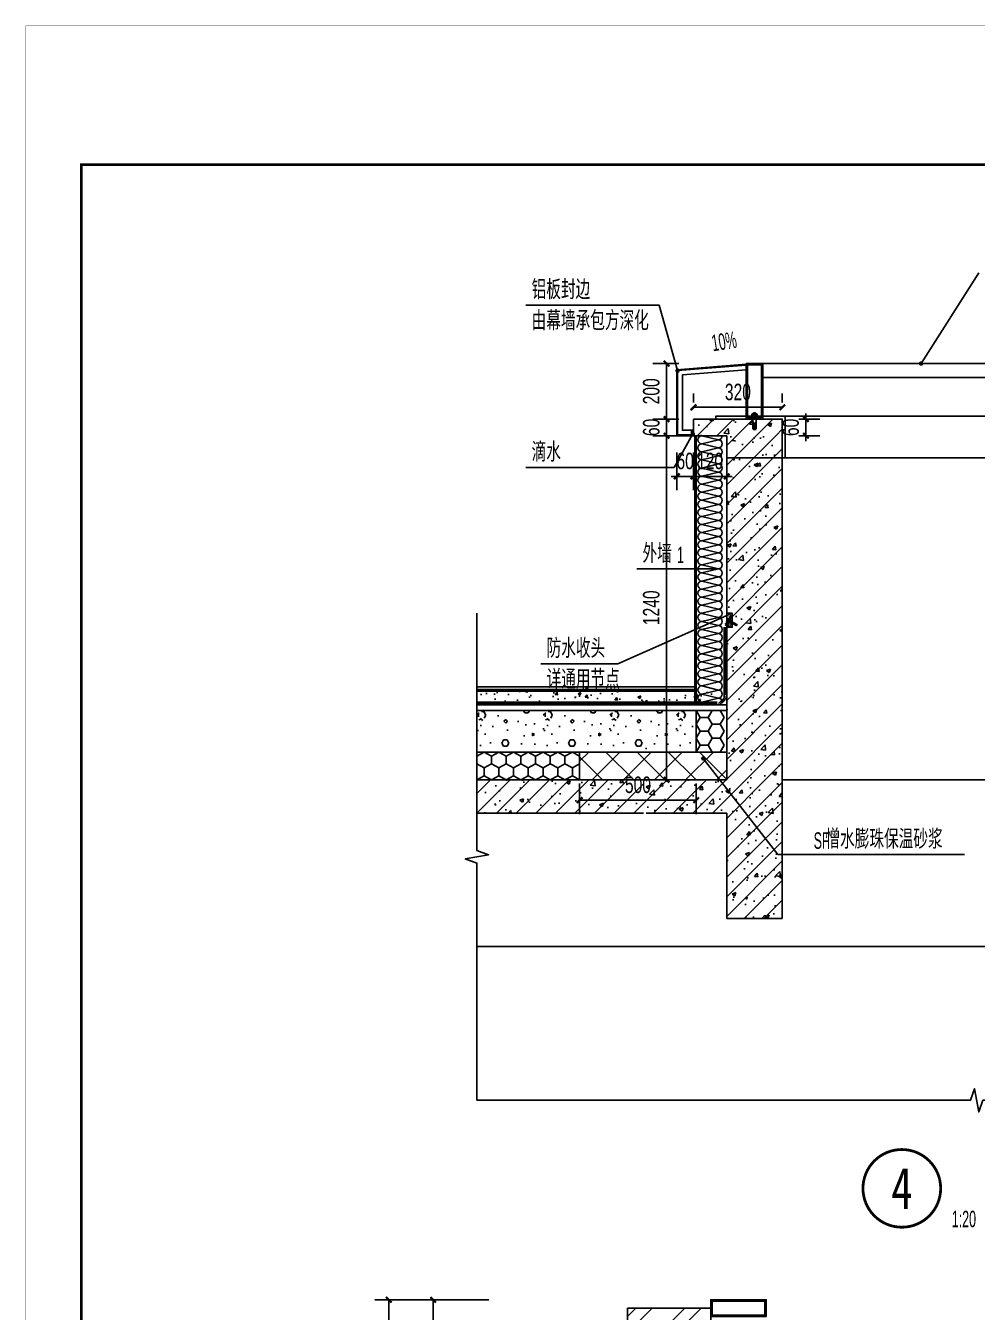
# Model space of a CAD drawing. Extents: x 57342 to 87103, y 19822 to 43940.
# Drawn here: x 57342 to 60770, y 39067 to 43702 of the extents above; entities that cross this region are included whole.
import ezdxf
from ezdxf.enums import TextEntityAlignment as Align

# ---------------------------------------------------------------- set-up
doc = ezdxf.new("R2010")
doc.units = 0
doc.header["$LTSCALE"] = 1000
doc.header["$MEASUREMENT"] = 0
doc.linetypes.add('DASH', pattern=[0.35, 0.25, -0.1])
for name, color, linetype in [('00-图签', 7, 'Continuous'), ('01-标注_尺寸', 124, 'Continuous'), ('01-标注_符号', 200, 'Continuous'), ('02-TEXT_标注', 130, 'Continuous'), ('05-填充_156', 156, 'Continuous'), ('05-填充_天正', 26, 'Continuous'), ('A-C_窗', 140, 'Continuous'), ('A-D-金属剖线', 200, 'Continuous'), ('A-D_龙骨', 152, 'Continuous'), ('A-O_屋面', 201, 'Continuous'), ('A-O_防水层', 222, 'Continuous'), ('A-SUR_保温', 222, 'Continuous'), ('A-SUR_看线', 231, 'Continuous'), ('A-TECH_结构', 21, 'Continuous'), ('A_STR-砼墙', 51, 'Continuous'), ('A_STR-砼柱', 51, 'Continuous'), ('构造物', 145, 'Continuous'), ('钢龙骨', 173, 'Continuous')]:
    doc.layers.add(name, color=color, linetype=linetype)
doc.styles.add('_TCH_DIM', font='ros.shx', dxfattribs={"width": 0.8, "bigfont": 'jd.shx'})
doc.styles.add('_TCH_DIM_T3', font='ros.shx', dxfattribs={"width": 0.705882, "bigfont": 'jd.shx'})
doc.styles.add('_TCH_LABEL', font='STXIHEI_0.TTF', dxfattribs={"width": 0.75})
doc.dimstyles.new('_TCH_ARCH&&20', dxfattribs={"dimtxt": 59.5, "dimasz": 20, "dimexe": 50, "dimexo": 60, "dimgap": 25.25, "dimtad": 1, "dimdec": 0, "dimzin": 0, "dimdsep": 46, "dimtxsty": '_TCH_DIM_T3', "dimblk": 'ARCHTICK', "dimcen": 0.09, "dimclrt": 7, "dimazin": 2, "dimtfac": 1, "dimtdec": 0, "dimtix": 1, "dimtmove": 2, "dimatfit": 3, "dimfxl": 0, "dimtolj": 1, "dimtzin": 0, "dimarcsym": 0})
pattern_1 = [(45, (0, 0), (-35.35534, 35.35534), []), (50, (0, 0), (143.45204, -12.55043), [15, -165]), (355, (0, 0), (-27.75027, 150.43843), [12, -132]), (100.4514, (11.95, -1.05), (115.70188, 137.8879), [12.74804, -140.22842]), (46.1842, (0, 40), (213.4482, -33.1038), [22.5, -247.5]), (96.6356, (17.79, 37.24), (186.93254, 194.8236), [19.12206, -210.3426]), (351.1842, (0, 40), (186.9324, 194.8237), [18, -198]), (21, (20, 30), (119.38141, -80.52378), [15, -165]), (326, (20, 30), (48.66307, 145.03), [12, -132]), (71.4514, (29.95, 23.29), (168.04453, 64.5061), [12.74804, -140.22842]), (37.5, (0, 0), (2.43197, 66.57877), [0, -130.4, 0, -134, 0, -132.5]), (7.5, (0, 0), (52.61391, 78.88234), [0, -76.4, 0, -127.4, 0, -50.5]), (327.5, (-44.6, 0), (106.764487, -4.510974), [0, -50, 0, -156, 0, -207]), (317.5, (-64.6, 0), (116.63723, 20.021), [0, -65, 0, -103.6, 0, -147])]

# ---------------------------------------------------------------- blocks, each defined once
blk = doc.blocks.new('kyuhtr')
for points in [[(0, -30), (200, -30), (200, 30), (0, 30)], [(5, -25), (195, -25), (195, 25), (5, 25)]]:
    blk.add_lwpolyline(points, close=True)
blk = doc.blocks.new('*U24')
at = {"layer": '05-填充_156'}
h = blk.add_hatch(dxfattribs=at)
h.set_pattern_fill('金属', color=256, scale=50)
h.set_pattern_definition([(45, (-3e-10, 7649.96), (-88.3883, 88.3883), []), (45, (58.93, 7649.96), (-88.3883, 88.3883), [])])
h.paths.add_polyline_path([(-300, 7150), (0, 7150), (0, 0), (-300, 0)])
at = {"layer": 'A-SUR_看线', "color": 8}
blk.add_lwpolyline([(-300, 7150), (0, 7150), (0, 0), (-300, 0)], close=True, dxfattribs=at)
blk = doc.blocks.new('图框-A1+1-4')
for points, const_width in [([(0, 0), (1051, 0), (1051, 594), (0, 594)], 0.05), ([(976, 584), (25, 584), (25, 10), (976, 10)], 0.5)]:
    blk.add_lwpolyline(points, close=True, dxfattribs=dict(const_width=const_width))
blk = doc.blocks.new('fdsgfd')
at = {"layer": '构造物', "linetype": 'DASH', "ltscale": 0.2}
for p, q in [((-7.9, 1.4), (-11.9, 1.4)), ((-11.9, 1.4), (-11.9, 0)), ((-11.9, 0), (-3.5, 0)), ((-9.2, 8.1), (-9.2, 3.7)), ((-6.8, 2.8), (-7.9, 2.8)), ((-7.9, 2.8), (-7.9, 1.4)), ((7.9, 1.4), (-7.9, 1.4)), ((-3.7, 9), (-7, 9)), ((-6.8, 2.8), (6.8, 2.8)), ((6, 0), (-6, 0)), ((-6, 0), (-6, -45)), ((-4.6, 8.2), (-4.6, 3.6)), ((-3.7, 13), (-4, 12.3)), ((4, 11.7), (-4, 12.3)), ((-4, 12.3), (-3.4, 10.9)), ((-3.4, 10.9), (-4, 9.7)), ((4, 9), (-4, 9.7)), ((-4, 9.7), (-3.7, 9)), ((3.4, 13), (-3.7, 13)), ((4, 9), (-3.7, 9)), ((-3.4, 10.9), (3.4, 10.4)), ((4, 11.7), (3.4, 13)), ((3.4, 10.4), (4, 11.7)), ((4, 9), (3.4, 10.4)), ((3.5, 0), (11.9, 0)), ((7, 9), (4, 9)), ((4.6, 8.2), (4.6, 3.6)), ((6, -45), (6, 0)), ((7.9, 2.8), (6.8, 2.8)), ((7.9, 1.4), (7.9, 2.8)), ((11.9, 1.4), (7.9, 1.4)), ((9.2, 3.7), (9.2, 8.1)), ((11.9, 0), (11.9, 1.4)), ((-6, -45), (-4, -45)), ((-4, -45), (-5.3, -48)), ((5.3, -48), (4, -45)), ((4, -45), (6, -45)), ((-5.3, -48), (5.3, -48))]:
    blk.add_line(p, q, dxfattribs=at)
for points in [[(-6.8, 9, -0.219294), (-4.6, 8.2, -0.173205), (4.6, 8.2, -0.102242), (6.8, 9)], [(-6.8, 2.8, 0.219294), (-4.6, 3.6, 0.173205), (4.6, 3.6, 0.102242), (6.8, 2.8)]]:
    blk.add_lwpolyline(points, format="xyb", dxfattribs=at)
blk.add_lwpolyline([(-4, -45), (-4, -22.3), (-2.7, -22.3), (-2.7, -45), (2.7, -45), (2.7, -22.3), (4, -22.3), (4, -45)], dxfattribs=at)
for centre, radius, start, end in [((-7.1, 6.1), 2.86, 86.7154, 137.7444), ((-6.8, 6.4), 3.56, 227.5084, 271.3321), ((6.9, 6.2), 3.43, 267.786, 313.3734), ((7, 5.8), 3.15, 44.7477, 90.8069)]:
    blk.add_arc(centre, radius, start, end, dxfattribs=at)
blk = doc.blocks.new('dsafdsg')
for p, q in [((-2.4, -1.8), (-4, 4)), ((-4, 4), (6.3, -6.1)), ((0.5, -4.6), (6.3, -6.1))]:
    blk.add_line(p, q)
for points in [[(-10.7, 8.9), (-10.6, 4.8), (7.3, -12.6), (11.2, -12.3)], [(-9.7, 8.9), (-9.6, 5.2), (-4.9, 0.6)], [(-26.5, -29.5), (-26.6, -26.7), (-2.4, -1.8), (0.5, -4.6), (-23.7, -29.5), (-26.5, -29.5)], [(-4.2, -0.1), (2.3, -6.3)], [(3, -7), (7.7, -11.6), (11.2, -11.3)]]:
    blk.add_lwpolyline(points)
for centre, start, end in [((-10.2, 8.9), 0.813, 180.813), ((-4.5, 0.3), 315.813, 135.813), ((2.7, -6.7), 315.813, 135.813), ((11.2, -11.8), 270.813, 90.813)]:
    blk.add_arc(centre, 0.5, start, end)
blk = doc.blocks.new('_ArchTick')
at = {"color": 0, "linetype": 'ByBlock', "const_width": 0.4}
blk.add_lwpolyline([(-0.5, -0.5), (0.5, 0.5)], dxfattribs=at)
blk = doc.blocks.new('*D107')
at = {"layer": '01-标注_尺寸', "color": 0, "lineweight": -2, "transparency": 16777216}
for p, q in [((59010, 39111.6), (58759.4, 39111.6)), ((58809.4, 38011.6), (58809.4, 39111.6)), ((59010, 38011.6), (58759.4, 38011.6))]:
    blk.add_line(p, q, dxfattribs=at)
at = {"layer": 'Defpoints', "color": 0, "transparency": 16777216}
for p in [(58809.4, 39111.6), (59070, 39111.6), (59070, 38011.6)]:
    blk.add_point(p, dxfattribs=at)
at = {"layer": '01-标注_尺寸', "color": 0, "lineweight": -2, "transparency": 16777216, "xscale": 20, "yscale": 20, "zscale": 20}
for p, rotation in [((58809.4, 39111.6), 90), ((58809.4, 38011.6), 270)]:
    blk.add_blockref('_ArchTick', p, dxfattribs=dict(at, rotation=rotation))
at = {"layer": '01-标注_尺寸', "color": 7, "transparency": 16777216, "insert": (58754.4, 38561.6), "char_height": 59.5, "attachment_point": 5, "rotation": 90, "style": '_TCH_DIM_T3'}
blk.add_mtext('\\A1;1100', dxfattribs=at)
blk = doc.blocks.new('*D113')
at = {"layer": '01-标注_尺寸', "color": 0, "lineweight": -2, "transparency": 16777216}
for p, q in [((58850, 39111.6), (58599.4, 39111.6)), ((58649.4, 37481.6), (58649.4, 39111.6)), ((58850, 37481.6), (58599.4, 37481.6))]:
    blk.add_line(p, q, dxfattribs=at)
at = {"layer": 'Defpoints', "color": 0, "transparency": 16777216}
for p in [(58649.4, 39111.6), (58910, 39111.6), (58910, 37481.6)]:
    blk.add_point(p, dxfattribs=at)
at = {"layer": '01-标注_尺寸', "color": 0, "lineweight": -2, "transparency": 16777216, "xscale": 20, "yscale": 20, "zscale": 20}
for p, rotation in [((58649.4, 39111.6), 90), ((58649.4, 37481.6), 270)]:
    blk.add_blockref('_ArchTick', p, dxfattribs=dict(at, rotation=rotation))
at = {"layer": '01-标注_尺寸', "color": 7, "transparency": 16777216, "insert": (58594.4, 38296.6), "char_height": 59.5, "attachment_point": 5, "rotation": 90, "style": '_TCH_DIM_T3'}
blk.add_mtext('\\A1;1630', dxfattribs=at)
blk = doc.blocks.new('$LinePat$防水层2')
at = {"color": 0}
blk.add_line((0, 0), (600, 0), dxfattribs=at)
blk.add_solid([(150, 0), (450, 0), (150, -100), (450, -100)], dxfattribs=at)
blk = doc.blocks.new('$LinePat$岩棉板')
at = {"color": 0}
for p, q in [((0, -17), (12, -67)), ((12, -67), (24, -17))]:
    blk.add_line(p, q, dxfattribs=at)
for centre, start, end in [((12, -17), 0, 180), ((0, -67), 270, 0), ((24, -67), 180, 270)]:
    blk.add_arc(centre, 12, start, end, dxfattribs=at)
at = {"layer": 'Defpoints'}
blk.add_point((0, 0.1), dxfattribs=at)
at = {"layer": 'Defpoints', "color": 0}
blk.add_point((24, -84), dxfattribs=at)
blk = doc.blocks.new('*D221')
at = {"layer": '01-标注_尺寸', "color": 0, "lineweight": -2, "transparency": 16777216}
for p, q in [((59687.3, 42164.8), (59687.3, 42028.4)), ((59747.3, 42164.8), (59747.3, 42028.4)), ((59687.3, 42078.4), (59667.3, 42078.4)), ((59687.3, 42078.4), (59747.3, 42078.4)), ((59747.3, 42078.4), (59767.3, 42078.4))]:
    blk.add_line(p, q, dxfattribs=at)
at = {"layer": 'Defpoints', "color": 0, "transparency": 16777216}
for p in [(59687.3, 42224.8), (59747.3, 42224.8), (59747.3, 42078.4)]:
    blk.add_point(p, dxfattribs=at)
at = {"layer": '01-标注_尺寸', "color": 0, "lineweight": -2, "transparency": 16777216, "xscale": 20, "yscale": 20, "zscale": 20}
blk.add_blockref('_ArchTick', (59687.3, 42078.4), dxfattribs=at)
at = {"layer": '01-标注_尺寸', "color": 0, "lineweight": -2, "transparency": 16777216, "xscale": 20, "yscale": 20, "zscale": 20, "rotation": 180}
blk.add_blockref('_ArchTick', (59747.3, 42078.4), dxfattribs=at)
at = {"layer": '01-标注_尺寸', "color": 7, "transparency": 16777216, "insert": (59717.3, 42133.4), "char_height": 59.5, "attachment_point": 5, "style": '_TCH_DIM_T3'}
blk.add_mtext('\\A1;60', dxfattribs=at)
blk = doc.blocks.new('*D222')
at = {"layer": '01-标注_尺寸', "color": 0, "lineweight": -2, "transparency": 16777216}
for p, q in [((59747.3, 42164.8), (59747.3, 42028.4)), ((59867.3, 42164.8), (59867.3, 42028.4)), ((59747.3, 42078.4), (59727.3, 42078.4)), ((59747.3, 42078.4), (59867.3, 42078.4)), ((59867.3, 42078.4), (59887.3, 42078.4))]:
    blk.add_line(p, q, dxfattribs=at)
at = {"layer": 'Defpoints', "color": 0, "transparency": 16777216}
for p in [(59747.3, 42224.8), (59867.3, 42224.8), (59867.3, 42078.4)]:
    blk.add_point(p, dxfattribs=at)
at = {"layer": '01-标注_尺寸', "color": 0, "lineweight": -2, "transparency": 16777216, "xscale": 20, "yscale": 20, "zscale": 20}
blk.add_blockref('_ArchTick', (59747.3, 42078.4), dxfattribs=at)
at = {"layer": '01-标注_尺寸', "color": 0, "lineweight": -2, "transparency": 16777216, "xscale": 20, "yscale": 20, "zscale": 20, "rotation": 180}
blk.add_blockref('_ArchTick', (59867.3, 42078.4), dxfattribs=at)
at = {"layer": '01-标注_尺寸', "color": 7, "transparency": 16777216, "insert": (59807.3, 42133.4), "char_height": 59.5, "attachment_point": 5, "style": '_TCH_DIM_T3'}
blk.add_mtext('\\A1;120', dxfattribs=at)
blk = doc.blocks.new('*D223')
at = {"layer": '01-标注_尺寸', "color": 0, "lineweight": -2, "transparency": 16777216}
for p, q in [((59694.5, 42484.8), (59600.5, 42484.8)), ((59650.5, 42284.8), (59650.5, 42484.8)), ((59694.5, 42284.8), (59600.5, 42284.8))]:
    blk.add_line(p, q, dxfattribs=at)
at = {"layer": 'Defpoints', "color": 0, "transparency": 16777216}
for p in [(59650.5, 42484.8), (59754.5, 42484.8), (59754.5, 42284.8)]:
    blk.add_point(p, dxfattribs=at)
at = {"layer": '01-标注_尺寸', "color": 0, "lineweight": -2, "transparency": 16777216, "xscale": 20, "yscale": 20, "zscale": 20}
for p, rotation in [((59650.5, 42484.8), 90), ((59650.5, 42284.8), 270)]:
    blk.add_blockref('_ArchTick', p, dxfattribs=dict(at, rotation=rotation))
at = {"layer": '01-标注_尺寸', "color": 7, "transparency": 16777216, "insert": (59595.5, 42384.8), "char_height": 59.5, "attachment_point": 5, "rotation": 90, "style": '_TCH_DIM_T3'}
blk.add_mtext('\\A1;200', dxfattribs=at)
blk = doc.blocks.new('*D224')
at = {"layer": '01-标注_尺寸', "color": 0, "lineweight": -2, "transparency": 16777216}
for p, q in [((59694.5, 42284.8), (59600.5, 42284.8)), ((59650.5, 42284.8), (59650.5, 42304.8)), ((59650.5, 42224.8), (59650.5, 42284.8)), ((59694.5, 42224.8), (59600.5, 42224.8)), ((59650.5, 42224.8), (59650.5, 42204.8))]:
    blk.add_line(p, q, dxfattribs=at)
at = {"layer": 'Defpoints', "color": 0, "transparency": 16777216}
for p in [(59650.5, 42284.8), (59754.5, 42284.8), (59754.5, 42224.8)]:
    blk.add_point(p, dxfattribs=at)
at = {"layer": '01-标注_尺寸', "color": 0, "lineweight": -2, "transparency": 16777216, "xscale": 20, "yscale": 20, "zscale": 20}
for p, rotation in [((59650.5, 42284.8), 270), ((59650.5, 42224.8), 90)]:
    blk.add_blockref('_ArchTick', p, dxfattribs=dict(at, rotation=rotation))
at = {"layer": '01-标注_尺寸', "color": 7, "transparency": 16777216, "insert": (59595.5, 42254.8), "char_height": 59.5, "attachment_point": 5, "rotation": 90, "style": '_TCH_DIM_T3'}
blk.add_mtext('\\A1;60', dxfattribs=at)
blk = doc.blocks.new('*D225')
at = {"layer": '01-标注_尺寸', "color": 0, "lineweight": -2, "transparency": 16777216}
for p, q in [((59694.5, 42224.8), (59600.5, 42224.8)), ((59650.5, 40985), (59650.5, 42224.8)), ((59694.5, 40985), (59600.5, 40985))]:
    blk.add_line(p, q, dxfattribs=at)
at = {"layer": 'Defpoints', "color": 0, "transparency": 16777216}
for p in [(59650.5, 42224.8), (59754.5, 42224.8), (59754.5, 40985)]:
    blk.add_point(p, dxfattribs=at)
at = {"layer": '01-标注_尺寸', "color": 0, "lineweight": -2, "transparency": 16777216, "xscale": 20, "yscale": 20, "zscale": 20}
for p, rotation in [((59650.5, 42224.8), 90), ((59650.5, 40985), 270)]:
    blk.add_blockref('_ArchTick', p, dxfattribs=dict(at, rotation=rotation))
at = {"layer": '01-标注_尺寸', "color": 7, "transparency": 16777216, "insert": (59595.5, 41604.9), "char_height": 59.5, "attachment_point": 5, "rotation": 90, "style": '_TCH_DIM_T3'}
blk.add_mtext('\\A1;1240', dxfattribs=at)
blk = doc.blocks.new('$LinePat$聚苯板')
at = {"color": 0}
for p, q in [((14.8, -8.6), (0, 0)), ((29.7, 0), (14.8, -8.6)), ((14.8, -25.7), (0, -34.3)), ((14.8, -8.6), (14.8, -25.7)), ((29.7, -34.3), (14.8, -25.7)), ((0, -34.3), (0, -51.4)), ((0, -51.4), (14.8, -60)), ((14.8, -60), (29.7, -51.4))]:
    blk.add_line(p, q, dxfattribs=at)
blk = doc.blocks.new('*D226')
at = {"layer": '01-标注_尺寸', "color": 0, "lineweight": -2, "transparency": 16777216}
for p, q in [((60127.3, 42284.8), (60202.6, 42284.8)), ((60152.6, 42284.8), (60152.6, 42304.8)), ((60152.6, 42224.8), (60152.6, 42284.8)), ((60127.3, 42224.8), (60202.6, 42224.8)), ((60152.6, 42224.8), (60152.6, 42204.8))]:
    blk.add_line(p, q, dxfattribs=at)
at = {"layer": 'Defpoints', "color": 0, "transparency": 16777216}
for p in [(60067.3, 42284.8), (60152.6, 42284.8), (60067.3, 42224.8)]:
    blk.add_point(p, dxfattribs=at)
at = {"layer": '01-标注_尺寸', "color": 0, "lineweight": -2, "transparency": 16777216, "xscale": 20, "yscale": 20, "zscale": 20}
for p, rotation in [((60152.6, 42284.8), 270), ((60152.6, 42224.8), 90)]:
    blk.add_blockref('_ArchTick', p, dxfattribs=dict(at, rotation=rotation))
at = {"layer": '01-标注_尺寸', "color": 7, "transparency": 16777216, "insert": (60097.6, 42254.8), "char_height": 59.5, "attachment_point": 5, "rotation": 90, "style": '_TCH_DIM_T3'}
blk.add_mtext('\\A1;60', dxfattribs=at)
blk = doc.blocks.new('*D227')
at = {"layer": '01-标注_尺寸', "color": 0, "lineweight": -2, "transparency": 16777216}
for p, q in [((59747.3, 42344.8), (59747.3, 42377.2)), ((60067.3, 42344.8), (60067.3, 42377.2)), ((59747.3, 42327.2), (60067.3, 42327.2))]:
    blk.add_line(p, q, dxfattribs=at)
at = {"layer": 'Defpoints', "color": 0, "transparency": 16777216}
for p in [(60067.3, 42327.2), (59747.3, 42284.8), (60067.3, 42284.8)]:
    blk.add_point(p, dxfattribs=at)
at = {"layer": '01-标注_尺寸', "color": 0, "lineweight": -2, "transparency": 16777216, "xscale": 20, "yscale": 20, "zscale": 20, "rotation": 180}
blk.add_blockref('_ArchTick', (59747.3, 42327.2), dxfattribs=at)
at = {"layer": '01-标注_尺寸', "color": 0, "lineweight": -2, "transparency": 16777216, "xscale": 20, "yscale": 20, "zscale": 20}
blk.add_blockref('_ArchTick', (60067.3, 42327.2), dxfattribs=at)
at = {"layer": '01-标注_尺寸', "color": 7, "transparency": 16777216, "insert": (59907.3, 42382.2), "char_height": 59.5, "attachment_point": 5, "style": '_TCH_DIM_T3'}
blk.add_mtext('\\A1;320', dxfattribs=at)
blk = doc.blocks.new('*D246')
at = {"layer": '01-标注_尺寸', "color": 0, "lineweight": -2, "transparency": 16777216}
for p, q in [((59337.3, 40971.7), (59337.3, 40861.7)), ((59757.3, 40971.7), (59757.3, 40861.7)), ((59337.3, 40911.7), (59757.3, 40911.7))]:
    blk.add_line(p, q, dxfattribs=at)
at = {"layer": 'Defpoints', "color": 0, "transparency": 16777216}
for p in [(59337.3, 41031.7), (59757.3, 41031.7), (59757.3, 40911.7)]:
    blk.add_point(p, dxfattribs=at)
at = {"layer": '01-标注_尺寸', "color": 0, "lineweight": -2, "transparency": 16777216, "xscale": 20, "yscale": 20, "zscale": 20, "rotation": 180}
blk.add_blockref('_ArchTick', (59337.3, 40911.7), dxfattribs=at)
at = {"layer": '01-标注_尺寸', "color": 0, "lineweight": -2, "transparency": 16777216, "xscale": 20, "yscale": 20, "zscale": 20}
blk.add_blockref('_ArchTick', (59757.3, 40911.7), dxfattribs=at)
at = {"layer": '01-标注_尺寸', "color": 7, "transparency": 16777216, "insert": (59547.3, 40966.7), "char_height": 59.5, "attachment_point": 5, "style": '_TCH_DIM_T3'}
blk.add_mtext('\\A1;500', dxfattribs=at)

msp = doc.modelspace()

# ---------------------------------------------------------------- hatches: boundary and pattern name
at = {"transparency": 33554641}
h = msp.add_hatch(dxfattribs=at)
h.set_pattern_fill('ANSI37', color=26, scale=50)
h.set_pattern_definition([(45, (63947.27, 23884.994), (-56.1266, 56.1266), []), (135, (63947.27, 23884.994), (-56.1266, -56.1266), [])])
h.paths.add_polyline_path([(59337.3, 40985), (59867.3, 40985), (59867.3, 41085), (59337.3, 41085)])
at = {"layer": '05-填充_天正'}
h = msp.add_hatch(dxfattribs=at)
h.set_pattern_fill('钢筋混凝土', color=256, scale=20, style=0)
h.set_pattern_definition(pattern_1)
h.paths.add_polyline_path([(59747.3, 42224.8), (60067.3, 42224.8), (60067.3, 42284.8), (59747.3, 42284.8)])
h = msp.add_hatch(dxfattribs=at)
h.set_pattern_fill('钢筋混凝土', color=256, scale=20, style=0)
h.set_pattern_definition(pattern_1)
h.paths.add_polyline_path([(59867.3, 40985), (60067.3, 40985), (60067.3, 42224.8), (59867.3, 42224.8)])
at = {"layer": '05-填充_天正', "transparency": 33554641}
h = msp.add_hatch(dxfattribs=at)
h.set_pattern_fill('AR-SAND', color=256)
h.set_pattern_definition([(37.5, (629.6271, -13420.9681), (-0.080001565, 2.447066187), [0, -1.9304, 0, -2.159, 0, -2.06375]), (7.5, (629.627, -13420.968), (2.24761642, 3.5841255), [0, -1.0414, 0, -1.7399, 0, -0.66675]), (327.5, (628.065, -13420.968), (3.95496185, 0.007185923), [0, -0.635, 0, -2.286, 0, -2.9845]), (317.5, (628.065, -13420.968), (3.81778226, 1.11464662), [0, -0.3175, 0, -1.4986, 0, -1.7145])])
h.paths.add_polyline_path([(59887.3, 41575.6), (59887.3, 41535), (59867.3, 41535), (59867.3, 41537)])
at = {"layer": '05-填充_天正'}
h = msp.add_hatch(dxfattribs=at)
h.set_pattern_fill('钢筋混凝土', color=256, scale=20, style=0)
h.set_pattern_definition(pattern_1)
h.paths.add_polyline_path([(58967.3, 40985), (58967.3, 40865), (59567.3, 40865), (59573.9, 40905), (59567.3, 40985)])
h = msp.add_hatch(dxfattribs=at)
h.set_pattern_fill('钢筋混凝土', color=256, scale=20, style=0)
h.set_pattern_definition(pattern_1)
h.paths.add_polyline_path([(59867.3, 40865), (59867.3, 40985), (59577.3, 40985), (59570.6, 40905), (59577.3, 40865)])
h = msp.add_hatch(dxfattribs=at)
h.set_pattern_fill('钢筋混凝土', color=256, scale=20, style=0)
h.set_pattern_definition(pattern_1)
h.paths.add_polyline_path([(60067.3, 40485), (60067.3, 40985), (59867.3, 40985), (59867.3, 40485)])
at = {"layer": 'A-SUR_保温'}
h = msp.add_hatch(dxfattribs=at)
h.set_pattern_fill('混凝土', color=26, scale=15)
h.set_pattern_definition([(50, (-50386.74, 443408.09), (107.589027, -9.41282), [11.25, -123.75]), (355, (-50386.74, 443408.09), (-20.8127, 112.82882), [9, -99]), (100.4514, (-50377.77, 443407.3), (86.776407, 103.415931), [9.561029, -105.171317]), (46.1842, (-50386.74, 443438.09), (160.086157, -24.827852), [16.875, -185.625]), (96.6356, (-50373.4, 443436.02), (140.199406, 146.11768), [14.34154, -157.75695]), (351.1842, (-50386.74, 443438.09), (140.19929, 146.11779), [13.5, -148.5]), (21, (-50371.74, 443430.59), (89.536058, -60.392834), [11.25, -123.75]), (326, (-50371.74, 443430.59), (36.4973, 108.772507), [9, -99]), (71.4514, (-50364.28, 443425.55), (126.033394, 48.379575), [9.561029, -105.171317]), (37.5, (-50386.74, 443408.087), (1.8239783, 49.934078), [0, -97.8, 0, -100.5, 0, -99.375]), (7.5, (-50386.74, 443408.087), (39.4604306, 59.161757), [0, -57.3, 0, -95.55, 0, -37.875]), (327.5, (-50420.19, 443408.087), (80.0733654, -3.3832308), [0, -37.5, 0, -117, 0, -155.25]), (317.5, (-50435.19, 443408.09), (87.477925, 15.015747), [0, -48.75, 0, -77.7, 0, -110.25])])
h.paths.add_polyline_path([(58967.3, 41305), (58967.3, 41265.2), (59947.3, 41265.5), (59947.3, 41305)])
h = msp.add_hatch(dxfattribs=at)
h.set_pattern_fill('加气混凝土', color=26, scale=20)
h.set_pattern_definition([(0, (69842.8, 439134.89), (120, 240), [0, -240]), (0, (69702.4, 439102.49), (120, 240), [0, -240]), (0, (69780.4, 439100.09), (120, 240), [0, -240]), (0, (69865.6, 439170.89), (120, 240), [0, -240]), (0, (69766, 439088.09), (120, 240), [0, -240]), (0, (69889.6, 439322.09), (120, 240), [0, -240]), (0, (69816.4, 439302.89), (120, 240), [0, -240]), (0, (69854.8, 439272.89), (120, 240), [0, -240]), (0, (69659.2, 439268.09), (120, 240), [0, -240]), (0, (69776.8, 439257.29), (120, 240), [0, -240]), (0, (69731.2, 439196.09), (120, 240), [0, -240]), (0, (69733.6, 439106.09), (120, 240), [0, -240]), (0, (69823.6, 439096.49), (120, 240), [0, -240]), (0, (69889.6, 439202.09), (120, 240), [0, -240]), (0, (69665.2, 439164.89), (120, 240), [0, -240]), (0, (69685.6, 439205.69), (120, 240), [0, -240]), (0, (69779.2, 439188.89), (120, 240), [0, -240]), (0, (69745.6, 439154.09), (120, 240), [0, -240]), (0, (69726.4, 439233.29), (120, 240), [0, -240]), (0, (69756.4, 439323.29), (120, 240), [0, -240]), (0, (69674.8, 439114.49), (120, 240), [0, -240]), (0, (69806.8, 439274.09), (120, 240), [0, -240]), (0, (69695.2, 439277.69), (120, 240), [0, -240]), (0, (69676, 439308.89), (120, 240), [0, -240]), (130.601294, (69874.852, 439246.944), (-599.99999337, 720.00000315), [10.53662, -4414.8444]), (18.434949, (69857.71, 439251.515), (599.9999978, 239.9999982), [10.8421, -1507.05116]), (90, (69857.71, 439241.23), (120, 240), [10.28571, -469.71426]), (161.565051, (69867.995, 439237.8), (-600.000003, 239.999982), [10.8421, -1507.05116]), (53.130102, (69867.995, 439237.8), (120, 240), [11.42857, -1188.5714]), (135, (69877.14, 439115.515), (-120.000015, 239.999984), [9.69746, -669.12504]), (45, (69863.42, 439115.515), (120, 239.999999), [9.69746, -669.12504]), (135, (69870.28, 439108.66), (-120.000015, 239.999984), [9.69746, -669.12504]), (45, (69870.28, 439108.66), (120, 239.999999), [9.69746, -669.12504]), (116.56505, (69761.7, 439276.66), (-2e-05, 479.99999), [12.77753, -255.5506]), (180, (69756, 439288.09), (-120, 240), [13.71429, -226.2857]), (63.43495, (69736.57, 439276.66), (1e-06, 480), [12.77753, -255.5506]), (116.56505, (69742.28, 439265.23), (-2e-05, 479.99999), [12.77753, -255.5506]), (0, (69742.28, 439265.23), (120, 240), [13.71429, -226.2857]), (63.43495, (69756, 439265.23), (1e-06, 480), [12.77753, -255.5506]), (107.102728, (69851.995, 439195.515), (-359.99998624, 1200.00000194), [15.54454, -6513.161]), (143.972626, (69847.424, 439210.373), (-2279.9999711, 1679.9999981), [15.54454, -3248.808]), (180, (69834.85, 439219.52), (-120, 240), [14.85714, -225.14284]), (36.0273733, (69807.424, 439210.373), (2279.99998315, 1679.9999819), [15.54454, -3248.808]), (71.565051, (69802.852, 439196.66), (360.000002, 1199.999998), [14.45613, -1503.43712]), (107.102728, (69807.424, 439181.801), (-359.99998624, 1200.00000194), [15.54454, -6513.161]), (143.972626, (69819.995, 439172.658), (-2279.9999711, 1679.9999981), [15.54454, -3248.808]), (0, (69820, 439172.66), (120, 240), [14.85714, -225.14284]), (36.0273733, (69834.852, 439172.658), (2279.99998315, 1679.9999819), [15.54454, -3248.808]), (71.565051, (69847.424, 439181.8), (360.000002, 1199.999998), [14.45613, -1503.43712]), (150.255118, (69854.28, 439307.515), (-360.0000009, 239.999997), [9.21401, -1925.72784]), (90, (69846.28, 439302.94), (120, 240), [9.14286, -470.8571]), (29.744881, (69846.28, 439302.944), (360.0000002, 239.9999989), [9.21401, -1925.72784]), (116.56505, (69798.28, 439137.23), (-2e-05, 479.99999), [12.77753, -255.5506]), (168.690067, (69792.566, 439148.658), (-1080.0000008, 239.999994), [11.6549, -2435.8742]), (41.185925, (69771.995, 439142.944), (2999.99998182, 2639.9999769), [12.14874, -5090.3208]), (90, (69772, 439131.52), (120, 240), [11.42857, -468.5714]), (138.814074, (69781.138, 439123.515), (-2999.99994668, 2640.0000168), [12.14874, -5090.3208]), (16.6992442, (69781.138, 439123.515), (3959.9999702, 1199.99998743), [11.93178, -4999.415]), (60.945396, (69792.566, 439126.944), (119.99999968, 239.99999788), [11.76643, -4930.1358]), (109.983106, (69697.709, 439237.801), (-600.00000226, 1679.99999555), [13.3768, -5604.879]), (155.556045, (69693.138, 439250.373), (-1560.00000595, 719.99998504), [13.8092, -5786.0526]), (24.4439547, (69667.995, 439250.373), (1560.00000078, 719.99999654), [13.8092, -5786.0526]), (70.0168934, (69663.424, 439237.801), (600.0000018, 1679.99999583), [13.3768, -5604.879]), (109.983106, (69667.995, 439225.23), (-600.00000226, 1679.99999555), [13.3768, -5604.879]), (160.016893, (69680.567, 439220.658), (-600.0000004, 239.9999891), [13.3768, -2795.751]), (19.9831065, (69680.567, 439220.658), (599.9999967, 239.9999996), [13.3768, -2795.751]), (70.0168934, (69693.138, 439225.23), (600.0000018, 1679.99999583), [13.3768, -5604.879]), (122.005383, (69786.852, 439216.087), (-120.0000161, 239.9999877), [10.78169, -2253.3736]), (18.434949, (69770.852, 439221.8), (599.9999978, 239.9999982), [10.8421, -1507.05116]), (90, (69770.85, 439211.52), (120, 240), [10.28571, -469.71426]), (161.565051, (69781.138, 439208.087), (-600.000003, 239.999982), [10.8421, -1507.05116]), (54.462322, (69781.138, 439208.087), (839.9999988, 1199.9999982), [9.83123, -4119.2846]), (116.56505, (69717.14, 439157.8), (-2e-05, 479.99999), [12.77753, -255.5506]), (180, (69711.42, 439169.23), (-120, 240), [12.57143, -227.42856]), (59.0362434, (69691.995, 439157.801), (120.0000004, 239.9999988), [13.32789, -2785.5288]), (120.963756, (69698.852, 439146.373), (-120.0000164, 239.999989), [13.32789, -2785.5288]), (0, (69698.85, 439146.37), (120, 240), [12.57143, -227.42856]), (63.43495, (69711.42, 439146.37), (1e-06, 480), [12.77753, -255.5506])])
h.paths.add_polyline_path([(59757.3, 41097), (59757.3, 41235.2), (58967.3, 41235.1), (58967.3, 41100.1)])

# ---------------------------------------------------------------- linework, layer by layer
at = {"color": 26}
msp.add_lwpolyline([(59337.3, 40985), (59867.3, 40985), (59867.3, 41085), (59337.3, 41085)], close=True, dxfattribs=at)
at = {"layer": '01-标注_符号'}
for p, q in [((60567.3, 42484.8), (60775.8, 42812.3)), ((59623.8, 42695.6), (59143.2, 42695.6)), ((59690.3, 42459.4), (59623.8, 42695.6)), ((59744.7, 42231.2), (59678.3, 42110.2)), ((59678.3, 42110.2), (59143.2, 42110.2)), ((59683.3, 41744.7), (59542.8, 41744.7)), ((59838.5, 41744.7), (59683.3, 41744.7)), ((59887.3, 41585), (59474.7, 41403.3)), ((59474.7, 41403.3), (59197.1, 41403.3)), ((59782.7, 41061.7), (60050.7, 40715.5)), ((60050.7, 40715.5), (60724, 40715.5))]:
    msp.add_line(p, q, dxfattribs=at)
msp.add_lwpolyline([(59909.6, 42521.6, 0, 0, 0), (59852.2, 42512.9, 16, 0, 0), (59792.9, 42503.8, 0, 0, 0)], format="xyseb", dxfattribs=at)
for points, const_width in [([(59691.3, 42455.5, 1), (59689.2, 42463.2, 1)], 8), ([(60565.1, 42481.4, 1), (60569.4, 42488.2, 1)], 8), ([(59746.7, 42234.7, 1), (59742.8, 42227.7, 1)], 8), ([(59780.3, 41064.8, 1), (59785.2, 41058.5, 1)], 8), ([(60637.9, 39513, 1), (60357.9, 39513, 1)], 10)]:
    msp.add_lwpolyline(points, format="xyb", close=True, dxfattribs=dict(at, const_width=const_width))
for points in [[(58967.3, 41585), (58967.3, 40730.1), (59009.3, 40714.8), (58925.3, 40700), (58967.3, 40685.1), (58967.3, 39830.2)], [(58967.3, 39830.2), (60744.8, 39830.2), (60760.1, 39872.2), (60774.9, 39788.2), (60789.8, 39830.2), (62567.3, 39830.2)]]:
    msp.add_lwpolyline(points, dxfattribs=at)
at = {"layer": 'A-C_窗'}
msp.add_line((60009.4, 39111.6), (59809.4, 39111.6), dxfattribs=at)
for points in [[(61137.3, 42484.8), (59997.3, 42484.8)], [(61137.3, 42434.8), (59997.3, 42434.8)]]:
    msp.add_lwpolyline(points, dxfattribs=at)
at = {"layer": 'A-D-金属剖线'}
for points in [[(59747.3, 42224.8), (59687.3, 42224.8), (59687.3, 42462.2), (59937.3, 42482.4)], [(59937.3, 42479.3), (59690.3, 42459.4), (59690.3, 42227.8), (59747.3, 42227.8)], [(59747.3, 42244.8), (59707.3, 42244.8), (59707.3, 42443.8), (59937.3, 42461.9)]]:
    msp.add_lwpolyline(points, dxfattribs=at)
msp.add_lwpolyline([(59947.3, 42294.8), (60077.3, 42294.8), (60077.3, 42144.8), (60067.3, 42144.8), (60067.3, 42284.8), (59827.3, 42284.8), (59827.3, 42294.8)], close=True, dxfattribs=at)
at = {"layer": 'A-D-金属剖线', "const_width": 10}
msp.add_lwpolyline([(59742.3, 42244.8), (59742.3, 42224.8)], dxfattribs=at)
at = {"layer": 'A-O_屋面'}
for p, q in [((59752.3, 42224.8), (59752.3, 41264.4)), ((59752.3, 41320), (58967.3, 41320)), ((59752.3, 41310), (58967.3, 41310)), ((59752.3, 41305), (58967.3, 41305)), ((59867.3, 41255.3), (58967.3, 41255.1)), ((59867.3, 41235.3), (58967.3, 41235.1)), ((58967.3, 41085), (59867.3, 41085))]:
    msp.add_line(p, q, dxfattribs=at)
at = {"layer": 'A-O_防水层'}
msp.add_line((59867.3, 41537), (59887.3, 41575.6), dxfattribs=at)
msp.add_lwpolyline([(59867.3, 41255.3), (58967.3, 41255.1)], dxfattribs=at)
at = {"layer": 'A-SUR_保温'}
for p, q in [((59757.3, 42224.8), (59757.3, 41264.4)), ((59857.3, 41280.3), (59857.3, 41535.2))]:
    msp.add_line(p, q, dxfattribs=at)
at = {"layer": 'A-SUR_保温', "color": 26}
msp.add_lwpolyline([(59867.3, 41085), (59757.3, 41085), (59757.2, 41235.2), (59867.3, 41235.3), (59867.3, 41085)], dxfattribs=at)
at = {"layer": 'A-TECH_结构'}
for p, q in [((60067.3, 40985), (61067.3, 40985)), ((58967.3, 40385), (61067.3, 40385))]:
    msp.add_line(p, q, dxfattribs=at)
at = {"layer": 'A_STR-砼墙'}
for p, q in [((59867.3, 42224.8), (59867.3, 40985)), ((60067.3, 42224.8), (60067.3, 40985)), ((58967.3, 40985), (59567.3, 40985)), ((59577.3, 40985), (59867.3, 40985)), ((58967.3, 40865), (59567.3, 40865)), ((59577.3, 40865), (59867.3, 40865))]:
    msp.add_line(p, q, dxfattribs=at)
msp.add_lwpolyline([(59867.3, 41585), (59887.3, 41585), (59887.3, 41535), (59867.3, 41535)], dxfattribs=at)
at = {"layer": 'A_STR-砼柱'}
for p, q in [((60067.3, 42284.8), (59747.3, 42284.8)), ((59747.3, 42284.8), (59747.3, 42224.8)), ((60067.3, 42224.8), (60067.3, 42284.8)), ((59747.3, 42224.8), (59867.3, 42224.8)), ((60067.3, 40485), (60067.3, 40985)), ((59867.3, 40865), (59867.3, 40485)), ((59867.3, 40485), (60067.3, 40485))]:
    msp.add_line(p, q, dxfattribs=at)
at = {"layer": '钢龙骨'}
for p, q in [((61057.3, 42294.8), (59866, 42294.8)), ((61057.3, 42144.8), (59866, 42144.8))]:
    msp.add_line(p, q, dxfattribs=at)

# ---------------------------------------------------------------- block references
at = {"xscale": 20, "yscale": 20, "zscale": 20, "rotation": 270}
msp.add_blockref('图框-A1+1-4', (57342.2, 43701.6), dxfattribs=at)
msp.add_blockref('fdsgfd', (59967.3, 42294.8))
at = {"layer": '00-图签'}
msp.add_blockref('*U24', (59809.4, 31931.6), dxfattribs=at)
at = {"layer": 'A-D_龙骨', "rotation": 270}
msp.add_blockref('kyuhtr', (59967.3, 42484.8), dxfattribs=at)
at = {"layer": 'A-D_龙骨'}
msp.add_blockref('kyuhtr', (59809.4, 39081.6), dxfattribs=at)
at = {"layer": 'A-O_防水层', "yscale": 0.05, "zscale": 0.05}
for p, xscale, rotation in [((59857.3, 41535.2), -0.05103844326348583, 89.99999998919102), ((59862.3, 41535.2), -0.05103844326348583, 89.99999998919102), ((59882.8, 41577.9), -0.07251641290592722, 62.63443932817786), ((59857.3, 41504.6), -0.05103844326348583, 89.99999998919102), ((59862.3, 41504.6), -0.05103844326348583, 89.99999998919102), ((59857.3, 41474), -0.05103844326348583, 89.99999998919102), ((59857.3, 41443.4), -0.05103844326348583, 89.99999998919102), ((59862.3, 41474), -0.05103844326348583, 89.99999998919102), ((59862.3, 41443.4), -0.05103844326348583, 89.99999998919102), ((59857.3, 41412.7), -0.05103844326348583, 89.99999998919102), ((59862.3, 41412.7), -0.05103844326348583, 89.99999998919102), ((59857.3, 41382.1), -0.05103844326348583, 89.99999998919102), ((59857.3, 41351.5), -0.05103844326348583, 89.99999998919102), ((59862.3, 41382.1), -0.05103844326348583, 89.99999998919102), ((59862.3, 41351.5), -0.05103844326348583, 89.99999998919102), ((59857.3, 41320.9), -0.05103844326348583, 89.99999998919102), ((59862.3, 41320.9), -0.05103844326348583, 89.99999998919102), ((58998.2, 41265), -0.05148809527612799, 0.01564928050406204), ((58998.2, 41260.2), -0.05148809377208357, 0.007287564333477485), ((59029.1, 41265), -0.05148809527612799, 0.01564928050406204), ((59029.1, 41260.2), -0.05148809377208357, 0.007287564333477485), ((59059.9, 41265), -0.05148809527612799, 0.01564928050406204), ((59059.9, 41260.2), -0.05148809377208357, 0.007287564333477485), ((59090.8, 41265.1), -0.05148809527612799, 0.01564928050406204), ((59090.8, 41260.2), -0.05148809377208357, 0.007287564333477485), ((59121.7, 41265.1), -0.05148809527612799, 0.01564928050406204), ((59121.7, 41260.2), -0.05148809377208357, 0.007287564333477485), ((59152.6, 41265.1), -0.05148809527612799, 0.01564928050406204), ((59152.6, 41260.2), -0.05148809377208357, 0.007287564333477485), ((59183.5, 41265.1), -0.05148809527612799, 0.01564928050406204), ((59183.5, 41260.2), -0.05148809377208357, 0.007287564333477485), ((59214.4, 41265.1), -0.05148809527612799, 0.01564928050406204), ((59214.4, 41260.2), -0.05148809377208357, 0.007287564333477485), ((59245.3, 41265.1), -0.05148809527612799, 0.01564928050406204), ((59245.3, 41260.2), -0.05148809377208357, 0.007287564333477485), ((59276.2, 41265.1), -0.05148809527612799, 0.01564928050406204), ((59276.2, 41260.2), -0.05148809377208357, 0.007287564333477485), ((59307.1, 41265.1), -0.05148809527612799, 0.01564928050406204), ((59307.1, 41260.2), -0.05148809377208357, 0.007287564333477485), ((59338, 41265.1), -0.05148809527612799, 0.01564928050406204), ((59338, 41260.2), -0.05148809377208357, 0.007287564333477485), ((59368.9, 41265.1), -0.05148809527612799, 0.01564928050406204), ((59368.9, 41260.2), -0.05148809377208357, 0.007287564333477485), ((59399.8, 41265.1), -0.05148809527612799, 0.01564928050406204), ((59399.8, 41260.2), -0.05148809377208357, 0.007287564333477485), ((59430.7, 41265.1), -0.05148809527612799, 0.01564928050406204), ((59430.7, 41260.2), -0.05148809377208357, 0.007287564333477485), ((59461.6, 41265.2), -0.05148809527612799, 0.01564928050406204), ((59461.6, 41260.2), -0.05148809377208357, 0.007287564333477485), ((59492.4, 41265.2), -0.05148809527612799, 0.01564928050406204), ((59492.4, 41260.2), -0.05148809377208357, 0.007287564333477485), ((59523.3, 41265.2), -0.05148809527612799, 0.01564928050406204), ((59523.3, 41260.2), -0.05148809377208357, 0.007287564333477485), ((59554.2, 41265.2), -0.05148809527612799, 0.01564928050406204), ((59554.2, 41260.2), -0.05148809377208357, 0.007287564333477485), ((59585.1, 41265.2), -0.05148809527612799, 0.01564928050406204), ((59585.1, 41260.2), -0.05148809377208357, 0.007287564333477485), ((59616, 41265.2), -0.05148809527612799, 0.01564928050406204), ((59616, 41260.2), -0.05148809377208357, 0.007287564333477485), ((59646.9, 41265.2), -0.05148809527612799, 0.01564928050406204), ((59646.9, 41260.2), -0.05148809377208357, 0.007287564333477485), ((59677.8, 41265.2), -0.05148809527612799, 0.01564928050406204), ((59677.8, 41260.2), -0.05148809377208357, 0.007287564333477485), ((59708.7, 41265.2), -0.05148809527612799, 0.01564928050406204), ((59708.7, 41260.2), -0.05148809377208357, 0.007287564333477485), ((59739.6, 41265.2), -0.05148809527612799, 0.01564928050406204), ((59739.6, 41260.2), -0.05148809377208357, 0.007287564333477485), ((59770.5, 41265.2), -0.05148809527612799, 0.01564928050406204), ((59770.5, 41260.2), -0.05148809377208357, 0.007287564333477485), ((59801.4, 41265.2), -0.05148809527612799, 0.01564928050406204), ((59801.4, 41260.3), -0.05148809377208357, 0.007287564333477485), ((59832.3, 41265.3), -0.05148809527612799, 0.01564928050406204), ((59832.3, 41260.3), -0.05148809377208357, 0.007287564333477485), ((59862.4, 41285.1), -0.05892556509887038, 44.99999999999167), ((59868.5, 41284), -0.07071067811864619, 44.99999999999305)]:
    msp.add_blockref('$LinePat$防水层2', p, dxfattribs=dict(at, xscale=xscale, rotation=rotation))
at = {"layer": 'A-SUR_保温', "xscale": 1.211870977087166, "yscale": 1.188379012465143, "zscale": 1.188379012465143, "rotation": 90.00000000796581}
for p in [(59757.3, 42195.7), (59757.3, 42166.6), (59757.3, 42137.5), (59757.3, 42108.5), (59757.3, 42079.4), (59757.3, 42050.3), (59757.3, 42021.2), (59757.3, 41992.1), (59757.3, 41963), (59757.3, 41933.9), (59757.3, 41904.9), (59757.3, 41875.8), (59757.3, 41846.7), (59757.3, 41817.6), (59757.3, 41788.5), (59757.3, 41759.4), (59757.3, 41730.4), (59757.3, 41701.3), (59757.3, 41672.2), (59757.3, 41643.1), (59757.3, 41614), (59757.3, 41584.9), (59757.3, 41555.8), (59757.3, 41526.8), (59757.3, 41497.7), (59757.3, 41468.6), (59757.3, 41439.5), (59757.3, 41410.4), (59757.3, 41381.3), (59757.3, 41352.2), (59757.3, 41323.2), (59757.3, 41294.1), (59757.3, 41265)]:
    msp.add_blockref('$LinePat$岩棉板', p, dxfattribs=at)
at = {"layer": 'A-SUR_保温', "color": 26, "yscale": 1.666666666666667, "zscale": 1.666666666666667}
for p, xscale, rotation in [((59757.3, 41185.2), 1.686729387610648, 90.00003257656381), ((59757.3, 41135.1), 1.686729387610648, 90.00003257656381), ((59757.3, 41085), 1.686729387610648, 90.00003257656381), ((59020.1, 40985), 1.78016332999881, 179.9999999998738), ((59073, 40985), 1.78016332999881, 179.9999999998738), ((59125.8, 40985), 1.78016332999881, 179.9999999998738), ((59178.7, 40985), 1.78016332999881, 179.9999999998738), ((59231.6, 40985), 1.78016332999881, 179.9999999998738), ((59284.4, 40985), 1.78016332999881, 179.9999999998738), ((59337.3, 40985), 1.78016332999881, 179.9999999998738)]:
    msp.add_blockref('$LinePat$聚苯板', p, dxfattribs=dict(at, xscale=xscale, rotation=rotation))
at = {"layer": '构造物', "linetype": 'DASH', "ltscale": 0.2, "extrusion": (0, 0, -1), "zscale": -1, "rotation": 342.3196339635746}
msp.add_blockref('dsafdsg', (-59870.1, 41561.9), dxfattribs=at)

# ---------------------------------------------------------------- texts
at = {"layer": '02-TEXT_标注', "style": '_TCH_DIM'}
for s, height, width, p in [('铝板封边', 69.46, 0.8, (59164.2, 42716.6)), ('由幕墙承包方深化', 69.46, 0.8, (59164.2, 42604.6)), ('滴水', 69.46, 0.8, (59164.2, 42131.2)), ('外墙', 69.46, 0.8, (59563.8, 41765.7)), ('1', 59.5, 0.564706, (59688, 41765.7)), ('防水收头', 69.46, 0.8, (59218.1, 41424.3)), ('详通用节点', 69.46, 0.8, (59218.1, 41312.3)), ('SF', 59.5, 0.564706, (60180.3, 40736.5)), ('憎水膨珠保温砂浆', 69.46, 0.8, (60222.8, 40736.5)), ('1:20', 59.5, 0.564706, (60677.9, 39373))]:
    msp.add_text(s, height=height, dxfattribs=dict(at, width=width)).set_placement(p)
at = {"layer": '02-TEXT_标注', "style": '_TCH_DIM', "width": 0.564706}
msp.add_text('10%', height=59.5, rotation=8.659, dxfattribs=at).set_placement((59817.6, 42528.8))
at = {"layer": '02-TEXT_标注', "style": '_TCH_LABEL', "width": 0.91968}
msp.add_text('4', height=149.6, dxfattribs=at).set_placement((60459.7, 39438.3), (60536.2, 39438.3), align=Align.FIT)

# ---------------------------------------------------------------- dimensions: what is measured, and where the dimension line sits
at = {"layer": '01-标注_尺寸'}
for p1, p2, distance, picture, middle in [((59754.5, 42284.8), (59754.5, 42484.8), 104, '*D223', (59595.5, 42384.8)), ((59747.3, 42284.8), (60067.3, 42284.8), 42.4, '*D227', (59907.3, 42382.2)), ((59754.5, 42224.8), (59754.5, 42284.8), 104, '*D224', (59595.5, 42254.8)), ((60067.3, 42224.8), (60067.3, 42284.8), -85.3, '*D226', (60097.6, 42254.8)), ((59754.5, 40985), (59754.5, 42224.8), 104, '*D225', (59595.5, 41604.9)), ((59687.3, 42224.8), (59747.3, 42224.8), -146.4, '*D221', (59717.3, 42133.4)), ((59747.3, 42224.8), (59867.3, 42224.8), -146.4, '*D222', (59807.3, 42133.4)), ((58910, 37481.6), (58910, 39111.6), 260.6, '*D113', (58594.4, 38296.6)), ((59070, 38011.6), (59070, 39111.6), 260.6, '*D107', (58754.4, 38561.6))]:
    dim = msp.add_aligned_dim(p1=p1, p2=p2, distance=distance, dimstyle='_TCH_ARCH&&20', dxfattribs=at)
    dim.commit()
    dim.dimension.update_dxf_attribs({"geometry": picture, "text_midpoint": middle})
dim = msp.add_aligned_dim(p1=(59337.3, 41031.7), p2=(59757.3, 41031.7), distance=-120, text='500', dimstyle='_TCH_ARCH&&20', dxfattribs=at)
dim.commit()
dim.dimension.update_dxf_attribs({"geometry": '*D246', "text_midpoint": (59547.3, 40966.7)})

doc.saveas('drawing.dxf')
